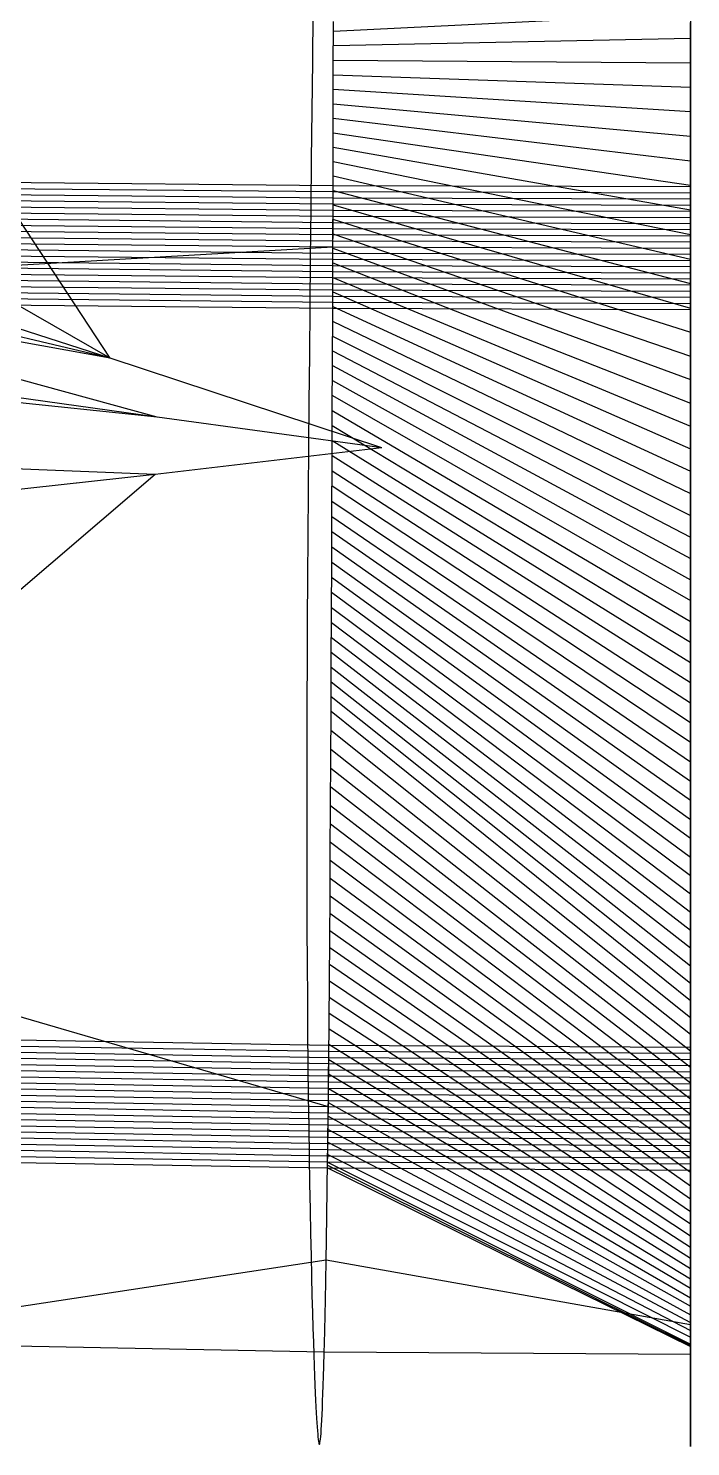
# Model space of a CAD drawing. Extents: x -427 to 427, y 0 to 209.
# Drawn here: x -45 to 0, y 0 to 96.5 of the extents above; entities that cross this region are included whole.
import ezdxf

# ---------------------------------------------------------------- set-up
doc = ezdxf.new("R2010")
doc.units = 0

msp = doc.modelspace()

# ---------------------------------------------------------------- linework, layer by layer
at = {"layer": 'default', "color": 6, "linetype": 'CONTINUOUS'}
msp.add_line((-39.478, 74.041, 604.135), (-133.26, 127.782, 374.281), dxfattribs=at)
at = {"layer": 'default', "color": 1, "linetype": 'CONTINUOUS'}
for p, q in [((-39.478, 74.041, 604.135), (-309.183, 122.644, 355.545)), ((-39.478, 74.041, 604.135), (-230.355, 119.264, 358.947)), ((-39.478, 74.041, 604.135), (-166.886, 115.255, 292.703)), ((-39.478, 74.041, 604.135), (-65.902, 114.228, 250.39)), ((-36.279, 70.045, 602.521), (-227.818, 96.447, 361.488)), ((-36.279, 70.045, 602.521), (-164.648, 83.331, 296.63)), ((-36.279, 70.045, 602.521), (-64.382, 77.722, 255.742)), ((-36.418, 66.126, 602.557), (-230.472, 74.149, 360.94)), ((-36.418, 66.126, 602.557), (-167.082, 51.797, 294.423)), ((-36.418, 66.126, 602.557), (-65.212, 41.565, 252.597)), ((-24.793, 12.693, 9.734), (-49.652, 8.912, 9.784)), ((-24.819, 11.232, 9.251), (-24.793, 12.693, 9.734)), ((-0.008, 8.293, 7.579), (-24.793, 12.693, 9.734)), ((-0.008, 11.083, 8.702), (-0.008, 12.544, 9.186)), ((-0.008, 12.544, 9.186), (0.008, 12.544, 9.186)), ((0.008, 12.544, 9.186), (-0.008, 12.544, 9.186)), ((-24.844, 10.021, 8.793), (-24.819, 11.232, 9.251)), ((-0.008, 9.87, 8.243), (-0.008, 11.083, 8.702)), ((-24.867, 8.922, 8.341), (-24.844, 10.021, 8.793)), ((-0.008, 8.77, 7.79), (-0.008, 9.87, 8.243)), ((-24.89, 7.928, 7.901), (-24.867, 8.922, 8.341)), ((-0.008, 7.775, 7.35), (-0.008, 8.77, 7.79)), ((-24.912, 7.026, 7.473), (-24.89, 7.928, 7.901)), ((-0.008, 6.872, 6.921), (-0.008, 7.775, 7.35)), ((-24.928, 6.427, 7.168), (-49.752, 6.899, 8.827)), ((-24.928, 6.427, 7.168), (-24.912, 7.026, 7.473)), ((-0.008, 6.272, 6.615), (-0.008, 6.872, 6.921)), ((-0.008, 6.272, 6.615), (-24.928, 6.427, 7.168)), ((-0.008, 6.272, 6.615), (0.008, 6.272, 6.615)), ((0.008, 6.272, 6.615), (-0.008, 6.272, 6.615))]:
    msp.add_line(p, q, dxfattribs=at)
at = {"layer": 'default', "color": 5, "linetype": 'CONTINUOUS'}
for p, q in [((-25.695, 97.558, -16.94), (-25.731, 94.224, -17.521)), ((-24.302, 96.302, 14.543), (-0.008, 97.49, -17.538)), ((-0.008, 97.49, -17.538), (-0.008, 94.152, -18.12)), ((-24.304, 95.311, 14.586), (-0.008, 95.821, -17.829)), ((-25.731, 94.224, -17.521), (-25.767, 90.896, -18.079)), ((-24.305, 94.319, 14.63), (-0.008, 94.152, -18.12)), ((-0.008, 94.152, -18.12), (-0.008, 90.821, -18.679)), ((-24.306, 93.33, 14.671), (-0.008, 92.487, -18.4)), ((-24.308, 92.344, 14.706), (-0.008, 90.821, -18.679)), ((-25.767, 90.896, -18.079), (-25.802, 87.564, -18.617)), ((-24.31, 91.359, 14.741), (-0.008, 89.154, -18.949)), ((-0.008, 90.821, -18.679), (-0.008, 87.486, -19.218)), ((-24.311, 90.373, 14.777), (-0.008, 87.486, -19.218)), ((-24.314, 89.391, 14.803), (-0.008, 85.813, -19.48)), ((-24.316, 88.409, 14.829), (-0.008, 84.14, -19.741)), ((-25.802, 87.564, -18.617), (-25.836, 84.222, -19.138)), ((-24.318, 87.427, 14.855), (-0.008, 82.466, -19.996)), ((-0.008, 87.486, -19.218), (-0.008, 84.14, -19.741)), ((-24.32, 86.445, 14.875), (-0.008, 80.792, -20.251)), ((-24.323, 85.464, 14.891), (-0.008, 79.128, -20.5)), ((-25.836, 84.222, -19.138), (-25.87, 80.877, -19.648)), ((-24.325, 84.482, 14.908), (-0.008, 77.463, -20.749)), ((-0.008, 84.14, -19.741), (-0.008, 80.792, -20.251)), ((-24.328, 83.499, 14.921), (-0.008, 75.826, -20.988)), ((-24.331, 82.513, 14.928), (-0.008, 74.188, -21.227)), ((-45.873, 80.384, 96.839), (-24.334, 81.619, 14.934)), ((-24.334, 81.527, 14.934), (-0.008, 72.589, -21.451)), ((-25.87, 80.877, -19.648), (-25.903, 77.552, -20.144)), ((-24.337, 80.541, 14.941), (-0.008, 70.99, -21.674)), ((-0.008, 80.792, -20.251), (-0.008, 77.463, -20.749)), ((-24.34, 79.547, 14.939), (-0.008, 69.432, -21.875)), ((-24.344, 78.553, 14.937), (-0.008, 67.874, -22.077)), ((-25.903, 77.552, -20.144), (-25.935, 74.28, -20.622)), ((-24.347, 77.559, 14.936), (-0.008, 66.356, -22.253)), ((-0.008, 77.463, -20.749), (-0.008, 74.188, -21.227)), ((-24.351, 76.558, 14.929), (-0.008, 64.838, -22.429)), ((-24.354, 75.554, 14.92), (-0.008, 63.356, -22.576)), ((-24.358, 74.55, 14.91), (-0.008, 61.874, -22.723)), ((-25.935, 74.28, -20.622), (-25.966, 71.085, -21.067)), ((-24.362, 73.542, 14.899), (-0.008, 60.425, -22.84)), ((-0.008, 74.188, -21.227), (-0.008, 70.99, -21.674)), ((-24.366, 72.527, 14.884), (-0.008, 58.975, -22.957)), ((-24.37, 71.512, 14.869), (-0.008, 57.554, -23.042)), ((-25.966, 71.085, -21.067), (-25.994, 67.972, -21.469)), ((-24.374, 70.496, 14.854), (-0.008, 56.134, -23.126)), ((-0.008, 70.99, -21.674), (-0.008, 67.874, -22.077)), ((-24.378, 69.471, 14.835), (-0.008, 54.739, -23.178)), ((-25.994, 67.972, -21.469), (-26.019, 64.939, -21.82)), ((-24.382, 68.445, 14.816), (-0.008, 53.345, -23.23)), ((-0.008, 67.874, -22.077), (-0.008, 64.838, -22.429)), ((-24.387, 67.419, 14.798), (-0.008, 51.976, -23.249)), ((-24.391, 66.388, 14.778), (-0.008, 50.607, -23.267)), ((-26.019, 64.939, -21.82), (-26.042, 61.978, -22.114)), ((-24.395, 65.354, 14.758), (-0.008, 49.262, -23.251)), ((-0.008, 64.838, -22.429), (-0.008, 61.874, -22.723)), ((-24.4, 64.321, 14.738), (-0.008, 47.916, -23.235)), ((-24.404, 63.287, 14.718), (-0.008, 46.593, -23.183)), ((-26.042, 61.978, -22.114), (-26.062, 59.082, -22.347)), ((-24.408, 62.251, 14.698), (-0.008, 45.27, -23.132)), ((-0.008, 61.874, -22.723), (-0.008, 58.975, -22.957)), ((-24.413, 61.215, 14.679), (-0.008, 43.97, -23.046)), ((-24.417, 60.18, 14.659), (-0.008, 42.669, -22.959)), ((-26.062, 59.082, -22.347), (-26.079, 56.243, -22.517)), ((-24.421, 59.15, 14.639), (-0.008, 41.391, -22.837)), ((-0.008, 58.975, -22.957), (-0.008, 56.134, -23.126)), ((-24.425, 58.12, 14.619), (-0.008, 40.113, -22.714)), ((-24.43, 57.09, 14.599), (-0.008, 38.856, -22.556)), ((-26.079, 56.243, -22.517), (-26.093, 53.457, -22.62)), ((-24.434, 56.07, 14.578), (-0.008, 37.6, -22.398)), ((-0.008, 56.134, -23.126), (-0.008, 53.345, -23.23)), ((-24.438, 55.054, 14.557), (-0.008, 36.366, -22.204)), ((-24.443, 54.039, 14.535), (-0.008, 35.132, -22.011)), ((-26.093, 53.457, -22.62), (-26.104, 50.722, -22.657)), ((-0.008, 53.345, -23.23), (-0.008, 50.607, -23.267)), ((-24.447, 53.03, 14.512), (-0.008, 33.924, -21.783)), ((-24.452, 52.033, 14.486), (-0.008, 32.715, -21.555)), ((-26.104, 50.722, -22.657), (-26.111, 48.034, -22.624)), ((-24.456, 51.037, 14.46), (-0.008, 31.534, -21.294)), ((-0.008, 50.607, -23.267), (-0.008, 47.916, -23.235)), ((-24.461, 50.04, 14.434), (-0.008, 30.353, -21.032)), ((-24.467, 48.74, 14.391), (-0.008, 29.203, -20.738)), ((-26.111, 48.034, -22.624), (-26.115, 45.39, -22.522)), ((-24.473, 47.439, 14.348), (-0.008, 28.052, -20.444)), ((-0.008, 47.916, -23.235), (-0.008, 45.27, -23.132)), ((-26.115, 45.39, -22.522), (-26.116, 42.792, -22.349)), ((-24.479, 46.153, 14.3), (-0.008, 26.935, -20.12)), ((-24.486, 44.88, 14.246), (-0.008, 25.818, -19.796)), ((-0.008, 45.27, -23.132), (-0.008, 42.669, -22.959)), ((-24.493, 43.608, 14.192), (-0.008, 24.739, -19.443)), ((-26.116, 42.792, -22.349), (-26.114, 40.238, -22.105)), ((-0.008, 42.669, -22.959), (-0.008, 40.113, -22.714)), ((-24.5, 42.364, 14.127), (-0.008, 23.66, -19.091)), ((-24.507, 41.12, 14.061), (-0.008, 22.625, -18.715)), ((-26.114, 40.238, -22.105), (-26.108, 37.727, -21.789)), ((-24.514, 39.892, 13.988), (-0.008, 21.589, -18.338)), ((-0.008, 40.113, -22.714), (-0.008, 37.6, -22.398)), ((-24.522, 38.68, 13.909), (-0.008, 20.603, -17.941)), ((-26.108, 37.727, -21.789), (-26.099, 35.262, -21.403)), ((-24.529, 37.468, 13.829), (-0.008, 19.616, -17.543)), ((-0.008, 37.6, -22.398), (-0.008, 35.132, -22.011)), ((-24.537, 36.292, 13.735), (-0.008, 18.682, -17.127)), ((-26.099, 35.262, -21.403), (-26.087, 32.847, -20.948)), ((-24.545, 35.116, 13.642), (-0.008, 17.748, -16.711)), ((-0.008, 35.132, -22.011), (-0.008, 32.715, -21.555)), ((-24.554, 33.959, 13.54), (-0.008, 16.868, -16.282)), ((-26.087, 32.847, -20.948), (-26.072, 30.488, -20.426)), ((-24.562, 32.821, 13.431), (-0.008, 15.988, -15.853)), ((-0.008, 32.715, -21.555), (-0.008, 30.353, -21.032)), ((-24.571, 31.683, 13.322), (-0.008, 15.166, -15.416)), ((-26.072, 30.488, -20.426), (-26.053, 28.189, -19.839)), ((-24.58, 30.589, 13.199), (-0.008, 14.344, -14.979)), ((-0.008, 30.353, -21.032), (-0.008, 28.052, -20.444)), ((-46.491, 29.517, 94.154), (-24.65, 23.136, 12.18)), ((-24.589, 29.494, 13.075), (-0.008, 13.581, -14.541)), ((-26.053, 28.189, -19.839), (-26.032, 25.957, -19.192)), ((-24.598, 28.425, 12.945), (-0.008, 12.819, -14.103)), ((-0.008, 28.052, -20.444), (-0.008, 25.818, -19.796)), ((-24.608, 27.382, 12.809), (-0.008, 12.117, -13.671)), ((-24.617, 26.338, 12.672), (-0.008, 11.416, -13.239)), ((-26.032, 25.957, -19.192), (-26.008, 23.801, -18.488)), ((-24.627, 25.351, 12.525), (-0.008, 10.775, -12.817)), ((-0.008, 25.818, -19.796), (-0.008, 23.66, -19.091)), ((-24.637, 24.364, 12.378), (-0.008, 10.133, -12.396)), ((-26.008, 23.801, -18.488), (-25.982, 21.732, -17.737)), ((-24.647, 23.41, 12.227), (-0.008, 9.55, -11.991)), ((-0.008, 23.66, -19.091), (-0.008, 21.589, -18.338)), ((-24.657, 22.488, 12.071), (-0.008, 8.967, -11.585)), ((-25.982, 21.732, -17.737), (-25.953, 19.761, -16.943)), ((-24.667, 21.567, 11.915), (-0.008, 8.439, -11.2)), ((-0.008, 21.589, -18.338), (-0.008, 19.616, -17.543)), ((-24.677, 20.721, 11.753), (-0.008, 7.912, -10.814)), ((-25.953, 19.761, -16.943), (-25.922, 17.894, -16.113)), ((-24.693, 19.353, 11.488), (-0.008, 6.961, -10.082)), ((-24.687, 19.875, 11.591), (-0.008, 7.436, -10.448)), ((-0.008, 19.616, -17.543), (-0.008, 17.748, -16.711)), ((-24.698, 18.958, 11.4), (-0.008, 6.806, -9.955)), ((-24.696, 19.156, 11.444), (-0.008, 6.883, -10.018)), ((-25.922, 17.894, -16.113), (-25.89, 16.136, -15.256)), ((-0.008, 17.748, -16.711), (-0.008, 15.988, -15.853)), ((-25.89, 16.136, -15.256), (-25.857, 14.493, -14.384)), ((-0.008, 15.988, -15.853), (-0.008, 14.344, -14.979)), ((-25.857, 14.493, -14.384), (-25.823, 12.97, -13.51)), ((-0.008, 14.344, -14.979), (-0.008, 12.819, -14.103)), ((-25.823, 12.97, -13.51), (-25.79, 11.568, -12.647)), ((-0.008, 12.819, -14.103), (-0.008, 11.416, -13.239)), ((-25.79, 11.568, -12.647), (-25.757, 10.287, -11.806)), ((-0.008, 11.416, -13.239), (-0.008, 10.133, -12.396)), ((-25.757, 10.287, -11.806), (-25.724, 9.121, -10.997)), ((-0.008, 10.133, -12.396), (-0.008, 8.967, -11.585)), ((-25.724, 9.121, -10.997), (-25.694, 8.067, -10.227)), ((-0.008, 8.967, -11.585), (-0.008, 7.912, -10.814)), ((-25.694, 8.067, -10.227), (-25.665, 7.117, -9.496)), ((-0.008, 7.912, -10.814), (-0.008, 6.961, -10.082)), ((-25.665, 7.117, -9.496), (-25.637, 6.265, -8.801)), ((-0.008, 6.961, -10.082), (-0.008, 6.108, -9.386)), ((-25.637, 6.265, -8.801), (-25.61, 5.501, -8.138)), ((-24.954, 5.46, 6.649), (-24.928, 6.427, 7.168)), ((-0.008, 5.304, 6.095), (-0.008, 6.272, 6.615)), ((-0.008, 6.108, -9.386), (-0.008, 5.343, -8.721)), ((-25.61, 5.501, -8.138), (-25.584, 4.815, -7.505)), ((-24.974, 4.783, 6.249), (-24.954, 5.46, 6.649)), ((-0.008, 5.343, -8.721), (-0.008, 4.657, -8.087)), ((-0.008, 4.627, 5.694), (-0.008, 5.304, 6.095)), ((-25.584, 4.815, -7.505), (-25.559, 4.199, -6.898)), ((-25.559, 4.199, -6.898), (-25.535, 3.646, -6.317)), ((-25.013, 3.603, 5.46), (-24.994, 4.167, 5.851)), ((-24.994, 4.167, 5.851), (-24.974, 4.783, 6.249)), ((-0.008, 4.657, -8.087), (-0.008, 4.041, -7.479)), ((-0.008, 4.01, 5.295), (-0.008, 4.627, 5.694)), ((-0.008, 4.041, -7.479), (-0.008, 3.487, -6.896)), ((-0.008, 3.445, 4.903), (-0.008, 4.01, 5.295)), ((-25.535, 3.646, -6.317), (-25.512, 3.15, -5.757)), ((-25.512, 3.15, -5.757), (-25.489, 2.706, -5.217)), ((-25.05, 2.61, 4.704), (-25.031, 3.083, 5.08)), ((-25.031, 3.083, 5.08), (-25.013, 3.603, 5.46)), ((-0.008, 3.487, -6.896), (-0.008, 2.991, -6.335)), ((-0.008, 2.925, 4.522), (-0.008, 3.445, 4.903)), ((-0.008, 2.991, -6.335), (-0.008, 2.546, -5.794)), ((-0.008, 2.452, 4.146), (-0.008, 2.925, 4.522)), ((-25.489, 2.706, -5.217), (-25.468, 2.307, -4.696)), ((-25.468, 2.307, -4.696), (-25.447, 1.948, -4.194)), ((-25.447, 1.948, -4.194), (-25.426, 1.627, -3.709)), ((-25.086, 1.8, 3.946), (-25.068, 2.183, 4.326)), ((-25.068, 2.183, 4.326), (-25.05, 2.61, 4.704)), ((-0.008, 2.546, -5.794), (-0.008, 2.147, -5.273)), ((-0.008, 2.024, 3.767), (-0.008, 2.452, 4.146)), ((-0.008, 2.147, -5.273), (-0.008, 1.788, -4.77)), ((-0.008, 1.64, 3.386), (-0.008, 2.024, 3.767)), ((-25.426, 1.627, -3.709), (-25.406, 1.339, -3.241)), ((-25.406, 1.339, -3.241), (-25.387, 1.081, -2.788)), ((-25.387, 1.081, -2.788), (-25.368, 0.854, -2.349)), ((-25.14, 0.904, 2.783), (-25.122, 1.16, 3.175)), ((-25.122, 1.16, 3.175), (-25.104, 1.458, 3.563)), ((-25.104, 1.458, 3.563), (-25.086, 1.8, 3.946)), ((-0.008, 1.788, -4.77), (-0.008, 1.466, -4.284)), ((-0.008, 1.298, 3.003), (-0.008, 1.64, 3.386)), ((-0.008, 1.466, -4.284), (-0.008, 1.178, -3.815)), ((-0.008, 0.999, 2.614), (-0.008, 1.298, 3.003)), ((-0.008, 1.178, -3.815), (-0.008, 0.92, -3.361)), ((-0.008, 0.743, 2.222), (-0.008, 0.999, 2.614)), ((-25.368, 0.854, -2.349), (-25.35, 0.659, -1.921)), ((-25.35, 0.659, -1.921), (-25.332, 0.495, -1.502)), ((-25.332, 0.495, -1.502), (-25.314, 0.364, -1.093)), ((-25.314, 0.364, -1.093), (-25.297, 0.266, -0.693)), ((-25.297, 0.266, -0.693), (-25.28, 0.201, -0.302)), ((-25.28, 0.201, -0.302), (-25.263, 0.165, 0.079)), ((-25.263, 0.165, 0.079), (-25.241, 0.162, 0.566)), ((-25.241, 0.162, 0.566), (-25.229, 0.197, 0.829)), ((-25.229, 0.197, 0.829), (-25.212, 0.271, 1.211)), ((-25.212, 0.271, 1.211), (-25.195, 0.376, 1.6)), ((-25.195, 0.376, 1.6), (-25.177, 0.515, 1.994)), ((-25.177, 0.515, 1.994), (-25.159, 0.69, 2.389)), ((-25.159, 0.69, 2.389), (-25.14, 0.904, 2.783)), ((-0.008, 0.92, -3.361), (-0.008, 0.692, -2.921)), ((-0.008, 0.529, 1.826), (-0.008, 0.743, 2.222)), ((-0.008, 0.692, -2.921), (-0.008, 0.497, -2.492)), ((-0.008, 0.354, 1.43), (-0.008, 0.529, 1.826)), ((-0.008, 0.497, -2.492), (-0.008, 0.334, -2.073)), ((-0.008, 0.215, 1.036), (-0.008, 0.354, 1.43)), ((-0.008, 0.334, -2.073), (-0.008, 0.202, -1.662)), ((-0.008, 0.109, 0.646), (-0.008, 0.215, 1.036)), ((-0.008, 0.202, -1.662), (-0.008, 0.104, -1.261)), ((-0.008, 0.036, 0.264), (-0.008, 0.109, 0.646)), ((-0.008, 0.104, -1.261), (-0.008, 0.039, -0.87)), ((-0.008, 0.039, -0.87), (-0.008, 0.004, -0.488)), ((-0.008, 0), (-0.008, 0.036, 0.264)), ((-0.008, 0.004, -0.488), (-0.008, 0))]:
    msp.add_line(p, q, dxfattribs=at)
at = {"layer": 'default', "color": 3, "linetype": 'CONTINUOUS'}
for p, q in [((-24.306, 93.659, 14.659), (-24.301, 96.962, 14.514)), ((-0.008, 93.59, 14.123), (-0.008, 96.897, 13.977)), ((-24.311, 90.373, 14.777), (-24.306, 93.659, 14.659)), ((-0.008, 90.301, 14.241), (-0.008, 93.59, 14.123)), ((-24.318, 87.1, 14.864), (-24.311, 90.373, 14.777)), ((-0.008, 87.025, 14.328), (-0.008, 90.301, 14.241)), ((-24.327, 83.827, 14.918), (-24.318, 87.1, 14.864)), ((-0.008, 83.75, 14.383), (-0.008, 87.025, 14.328)), ((-24.337, 80.541, 14.941), (-24.327, 83.827, 14.918)), ((-0.008, 80.46, 14.405), (-0.008, 83.75, 14.383)), ((-24.348, 77.228, 14.935), (-24.337, 80.541, 14.941)), ((-0.008, 77.144, 14.399), (-0.008, 80.46, 14.405)), ((-24.361, 73.88, 14.904), (-24.348, 77.228, 14.935)), ((-0.008, 73.793, 14.368), (-0.008, 77.144, 14.399)), ((-24.374, 70.496, 14.854), (-24.361, 73.88, 14.904)), ((-0.008, 70.405, 14.318), (-0.008, 73.793, 14.368)), ((-24.388, 67.077, 14.791), (-24.374, 70.496, 14.854)), ((-0.008, 66.983, 14.255), (-0.008, 70.405, 14.318)), ((-24.403, 63.632, 14.724), (-24.388, 67.077, 14.791)), ((-0.008, 63.534, 14.188), (-0.008, 66.983, 14.255)), ((-24.417, 60.18, 14.659), (-24.403, 63.632, 14.724)), ((-0.008, 60.078, 14.122), (-0.008, 63.534, 14.188)), ((-24.431, 56.747, 14.593), (-24.417, 60.18, 14.659)), ((-0.008, 56.643, 14.056), (-0.008, 60.078, 14.122)), ((-24.446, 53.362, 14.52), (-24.431, 56.747, 14.593)), ((-0.008, 53.254, 13.983), (-0.008, 56.643, 14.056)), ((-24.461, 50.04, 14.434), (-24.446, 53.362, 14.52)), ((-0.008, 49.929, 13.896), (-0.008, 53.254, 13.983)), ((-24.476, 46.789, 14.327), (-24.461, 50.04, 14.434)), ((-0.008, 46.675, 13.789), (-0.008, 49.929, 13.896)), ((-24.493, 43.608, 14.192), (-24.476, 46.789, 14.327)), ((-0.008, 43.49, 13.654), (-0.008, 46.675, 13.789)), ((-24.51, 40.498, 14.028), (-24.493, 43.608, 14.192)), ((-0.008, 40.377, 13.489), (-0.008, 43.49, 13.654)), ((-24.529, 37.468, 13.829), (-24.51, 40.498, 14.028)), ((-0.008, 37.345, 13.29), (-0.008, 40.377, 13.489)), ((-24.549, 34.528, 13.595), (-24.529, 37.468, 13.829)), ((-0.008, 34.402, 13.055), (-0.008, 37.345, 13.29)), ((-24.571, 31.683, 13.322), (-24.549, 34.528, 13.595)), ((-0.008, 31.554, 12.782), (-0.008, 34.402, 13.055)), ((-24.594, 28.947, 13.013), (-24.571, 31.683, 13.322)), ((-0.008, 28.815, 12.472), (-0.008, 31.554, 12.782)), ((-24.617, 26.338, 12.672), (-24.594, 28.947, 13.013)), ((-0.008, 26.204, 12.131), (-0.008, 28.815, 12.472)), ((-24.642, 23.871, 12.304), (-24.617, 26.338, 12.672)), ((-0.008, 23.734, 11.762), (-0.008, 26.204, 12.131)), ((-24.667, 21.567, 11.915), (-24.642, 23.871, 12.304)), ((-0.008, 21.427, 11.372), (-0.008, 23.734, 11.762)), ((-24.692, 19.452, 11.51), (-24.667, 21.567, 11.915)), ((-0.008, 19.311, 10.966), (-0.008, 21.427, 11.372)), ((-24.717, 17.521, 11.079), (-24.692, 19.452, 11.51)), ((-0.008, 17.377, 10.534), (-0.008, 19.311, 10.966)), ((-24.744, 15.734, 10.619), (-24.717, 17.521, 11.079)), ((-0.008, 15.589, 10.073), (-0.008, 17.377, 10.534)), ((-24.77, 14.08, 10.15), (-24.744, 15.734, 10.619)), ((-0.008, 13.933, 9.603), (-0.008, 15.589, 10.073)), ((-24.793, 12.693, 9.734), (-24.77, 14.08, 10.15)), ((-0.008, 12.544, 9.186), (-0.008, 13.933, 9.603))]:
    msp.add_line(p, q, dxfattribs=at)
at = {"layer": 'default', "color": 2, "linetype": 'CONTINUOUS'}
for p, q in [((-48.532, 86.032, 16.492), (-24.322, 85.796, 14.886)), ((-48.536, 85.199, 16.506), (-24.324, 84.961, 14.9)), ((-48.534, 85.616, 16.499), (-24.323, 85.378, 14.893)), ((-24.325, 84.543, 14.907), (-24.324, 84.961, 14.9)), ((-24.324, 84.961, 14.9), (-24.323, 85.378, 14.893)), ((-24.324, 84.961, 14.9), (-0.008, 84.884, 14.364)), ((-24.324, 84.961, 14.9), (-24.323, 84.961, 14.893)), ((-24.323, 85.378, 14.893), (-24.322, 85.796, 14.886)), ((-24.323, 85.378, 14.893), (-0.008, 85.302, 14.357)), ((-24.323, 85.378, 14.893), (-24.322, 85.378, 14.886)), ((-24.322, 85.796, 14.886), (-0.008, 85.72, 14.35)), ((-0.008, 85.302, 14.357), (-0.008, 85.72, 14.35)), ((-0.008, 84.884, 14.364), (-0.008, 85.302, 14.357)), ((-48.543, 83.95, 16.525), (-24.327, 83.707, 14.919)), ((-48.54, 84.366, 16.52), (-24.326, 84.125, 14.913)), ((-48.538, 84.783, 16.513), (-24.325, 84.543, 14.907)), ((-24.327, 83.707, 14.919), (-24.326, 84.125, 14.913)), ((-24.326, 84.125, 14.913), (-24.325, 84.543, 14.907)), ((-24.326, 84.125, 14.913), (-0.008, 84.047, 14.378)), ((-24.326, 84.125, 14.913), (-24.325, 84.125, 14.907)), ((-24.325, 84.543, 14.907), (-0.008, 84.466, 14.371)), ((-24.325, 84.543, 14.907), (-24.324, 84.543, 14.9)), ((-0.008, 84.466, 14.371), (-0.008, 84.884, 14.364)), ((-0.008, 84.047, 14.378), (-0.008, 84.466, 14.371)), ((-0.008, 83.629, 14.383), (-0.008, 84.047, 14.378)), ((-48.548, 83.117, 16.531), (-24.33, 82.872, 14.925)), ((-48.545, 83.533, 16.528), (-24.329, 83.29, 14.922)), ((-24.33, 82.872, 14.925), (-24.329, 83.29, 14.922)), ((-24.329, 83.29, 14.922), (-24.327, 83.707, 14.919)), ((-24.329, 83.29, 14.922), (-0.008, 83.211, 14.386)), ((-24.329, 83.29, 14.922), (-24.327, 83.29, 14.919)), ((-24.327, 83.707, 14.919), (-0.008, 83.629, 14.383)), ((-24.327, 83.707, 14.919), (-24.326, 83.707, 14.913)), ((-0.008, 83.211, 14.386), (-0.008, 83.629, 14.383)), ((-0.008, 82.793, 14.389), (-0.008, 83.211, 14.386)), ((-48.553, 82.284, 16.537), (-24.332, 82.036, 14.931)), ((-48.55, 82.7, 16.534), (-24.331, 82.454, 14.928)), ((-24.334, 81.619, 14.934), (-24.332, 82.036, 14.931)), ((-24.332, 82.036, 14.931), (-24.331, 82.454, 14.928)), ((-24.332, 82.036, 14.931), (-0.008, 81.957, 14.395)), ((-24.332, 82.036, 14.931), (-24.331, 82.036, 14.928)), ((-24.331, 82.454, 14.928), (-24.33, 82.872, 14.925)), ((-24.331, 82.454, 14.928), (-0.008, 82.375, 14.392)), ((-24.331, 82.454, 14.928), (-24.33, 82.454, 14.925)), ((-24.33, 82.872, 14.925), (-0.008, 82.793, 14.389)), ((-24.33, 82.872, 14.925), (-24.329, 82.872, 14.922)), ((-0.008, 82.375, 14.392), (-0.008, 82.793, 14.389)), ((-0.008, 81.957, 14.395), (-0.008, 82.375, 14.392)), ((-48.558, 81.451, 16.543), (-24.335, 81.201, 14.937)), ((-48.555, 81.867, 16.54), (-24.334, 81.619, 14.934)), ((-24.336, 80.783, 14.939), (-24.335, 81.201, 14.937)), ((-24.335, 81.201, 14.937), (-24.334, 81.619, 14.934)), ((-24.335, 81.201, 14.937), (-0.008, 81.12, 14.401)), ((-24.335, 81.201, 14.937), (-24.334, 81.201, 14.934)), ((-24.334, 81.619, 14.934), (-0.008, 81.539, 14.398)), ((-24.334, 81.619, 14.934), (-24.332, 81.619, 14.931)), ((-0.008, 81.539, 14.398), (-0.008, 81.957, 14.395)), ((-0.008, 81.12, 14.401), (-0.008, 81.539, 14.398)), ((-0.008, 80.702, 14.403), (-0.008, 81.12, 14.401)), ((-48.566, 80.201, 16.546), (-24.339, 79.948, 14.94)), ((-48.563, 80.618, 16.547), (-24.337, 80.365, 14.941)), ((-48.56, 81.034, 16.546), (-24.336, 80.783, 14.939)), ((-24.339, 79.948, 14.94), (-24.337, 80.365, 14.941)), ((-24.337, 80.365, 14.941), (-24.336, 80.783, 14.939)), ((-24.337, 80.365, 14.941), (-0.008, 80.284, 14.405)), ((-24.337, 80.365, 14.941), (-24.336, 80.365, 14.939)), ((-24.336, 80.783, 14.939), (-0.008, 80.702, 14.403)), ((-24.336, 80.783, 14.939), (-24.335, 80.783, 14.937)), ((-0.008, 80.284, 14.405), (-0.008, 80.702, 14.403)), ((-0.008, 79.866, 14.404), (-0.008, 80.284, 14.405)), ((-48.571, 79.368, 16.545), (-24.342, 79.112, 14.938)), ((-48.568, 79.785, 16.545), (-24.34, 79.53, 14.939)), ((-24.342, 79.112, 14.938), (-24.34, 79.53, 14.939)), ((-24.34, 79.53, 14.939), (-24.339, 79.948, 14.94)), ((-24.34, 79.53, 14.939), (-0.008, 79.448, 14.403)), ((-24.34, 79.53, 14.939), (-24.339, 79.53, 14.94)), ((-24.339, 79.948, 14.94), (-0.008, 79.866, 14.404)), ((-24.339, 79.948, 14.94), (-24.337, 79.948, 14.941)), ((-0.008, 79.448, 14.403), (-0.008, 79.866, 14.404)), ((-0.008, 79.03, 14.402), (-0.008, 79.448, 14.403)), ((-48.577, 78.535, 16.543), (-24.344, 78.277, 14.937)), ((-48.574, 78.952, 16.544), (-24.343, 78.694, 14.938)), ((-24.346, 77.859, 14.936), (-24.344, 78.277, 14.937)), ((-24.344, 78.277, 14.937), (-24.343, 78.694, 14.938)), ((-24.344, 78.277, 14.937), (-0.008, 78.193, 14.401)), ((-24.344, 78.277, 14.937), (-24.343, 78.277, 14.938)), ((-24.343, 78.694, 14.938), (-24.342, 79.112, 14.938)), ((-24.343, 78.694, 14.938), (-0.008, 78.612, 14.402)), ((-24.343, 78.694, 14.938), (-24.342, 78.694, 14.938)), ((-24.342, 79.112, 14.938), (-0.008, 79.03, 14.402)), ((-24.342, 79.112, 14.938), (-24.34, 79.112, 14.939)), ((-0.008, 78.612, 14.402), (-0.008, 79.03, 14.402)), ((-0.008, 78.193, 14.401), (-0.008, 78.612, 14.402)), ((-0.008, 77.775, 14.4), (-0.008, 78.193, 14.401)), ((-48.583, 77.702, 16.542), (-24.347, 77.441, 14.935)), ((-48.58, 78.119, 16.543), (-24.346, 77.859, 14.936)), ((-24.347, 77.441, 14.935), (-24.346, 77.859, 14.936)), ((-24.347, 77.441, 14.935), (-0.008, 77.357, 14.399)), ((-24.347, 77.441, 14.935), (-24.346, 77.441, 14.936)), ((-24.346, 77.859, 14.936), (-0.008, 77.775, 14.4)), ((-24.346, 77.859, 14.936), (-24.344, 77.859, 14.937)), ((-0.008, 77.357, 14.399), (-0.008, 77.775, 14.4)), ((-49.115, 27.305, 14.369), (-24.612, 26.895, 12.745)), ((-49.107, 27.722, 14.423), (-24.608, 27.313, 12.8)), ((-24.612, 26.895, 12.745), (-24.608, 27.313, 12.8)), ((-24.608, 27.313, 12.8), (-0.008, 27.18, 12.258)), ((-0.008, 26.761, 12.204), (-0.008, 27.18, 12.258)), ((-49.139, 26.056, 14.194), (-24.624, 25.642, 12.569)), ((-49.131, 26.473, 14.256), (-24.62, 26.06, 12.631)), ((-49.123, 26.889, 14.315), (-24.616, 26.478, 12.691)), ((-24.624, 25.642, 12.569), (-24.62, 26.06, 12.631)), ((-24.62, 26.06, 12.631), (-24.616, 26.478, 12.691)), ((-24.62, 26.06, 12.631), (-0.008, 25.925, 12.089)), ((-24.62, 26.06, 12.631), (-24.616, 26.06, 12.691)), ((-24.616, 26.478, 12.691), (-24.612, 26.895, 12.745)), ((-24.616, 26.478, 12.691), (-0.008, 26.343, 12.149)), ((-24.616, 26.478, 12.691), (-24.612, 26.478, 12.745)), ((-24.612, 26.895, 12.745), (-0.008, 26.761, 12.204)), ((-24.612, 26.895, 12.745), (-24.608, 26.895, 12.8)), ((-0.008, 26.343, 12.149), (-0.008, 26.761, 12.204)), ((-0.008, 25.925, 12.089), (-0.008, 26.343, 12.149)), ((-49.156, 25.223, 14.07), (-24.633, 24.807, 12.444)), ((-49.147, 25.64, 14.132), (-24.628, 25.224, 12.506)), ((-24.633, 24.807, 12.444), (-24.628, 25.224, 12.506)), ((-24.628, 25.224, 12.506), (-24.624, 25.642, 12.569)), ((-24.628, 25.224, 12.506), (-0.008, 25.089, 11.964)), ((-24.628, 25.224, 12.506), (-24.624, 25.224, 12.569)), ((-24.624, 25.642, 12.569), (-0.008, 25.507, 12.027)), ((-24.624, 25.642, 12.569), (-24.62, 25.642, 12.631)), ((-0.008, 25.507, 12.027), (-0.008, 25.925, 12.089)), ((-0.008, 25.089, 11.964), (-0.008, 25.507, 12.027)), ((-0.008, 24.671, 11.902), (-0.008, 25.089, 11.964)), ((-49.173, 24.39, 13.946), (-24.641, 23.971, 12.319)), ((-49.164, 24.807, 14.008), (-24.637, 24.389, 12.382)), ((-24.641, 23.971, 12.319), (-24.637, 24.389, 12.382)), ((-24.637, 24.389, 12.382), (-24.633, 24.807, 12.444)), ((-24.637, 24.389, 12.382), (-0.008, 24.253, 11.839)), ((-24.637, 24.389, 12.382), (-24.633, 24.389, 12.444)), ((-24.633, 24.807, 12.444), (-0.008, 24.671, 11.902)), ((-24.633, 24.807, 12.444), (-24.628, 24.807, 12.506)), ((-0.008, 24.253, 11.839), (-0.008, 24.671, 11.902)), ((-0.008, 23.834, 11.777), (-0.008, 24.253, 11.839)), ((-49.191, 23.557, 13.808), (-24.65, 23.136, 12.18)), ((-49.182, 23.974, 13.878), (-24.645, 23.553, 12.251)), ((-24.65, 23.136, 12.18), (-24.645, 23.553, 12.251)), ((-24.645, 23.553, 12.251), (-24.641, 23.971, 12.319)), ((-24.645, 23.553, 12.251), (-0.008, 23.416, 11.708)), ((-24.645, 23.553, 12.251), (-24.641, 23.553, 12.319)), ((-24.641, 23.971, 12.319), (-0.008, 23.834, 11.777)), ((-24.641, 23.971, 12.319), (-24.637, 23.971, 12.382)), ((-0.008, 23.416, 11.708), (-0.008, 23.834, 11.777)), ((-0.008, 22.998, 11.637), (-0.008, 23.416, 11.708)), ((-49.218, 22.308, 13.598), (-24.663, 21.883, 11.968)), ((-49.209, 22.724, 13.668), (-24.659, 22.3, 12.039)), ((-49.2, 23.141, 13.738), (-24.654, 22.718, 12.11)), ((-24.663, 21.883, 11.968), (-24.659, 22.3, 12.039)), ((-24.659, 22.3, 12.039), (-24.654, 22.718, 12.11)), ((-24.659, 22.3, 12.039), (-0.008, 22.162, 11.496)), ((-24.659, 22.3, 12.039), (-24.654, 22.3, 12.11)), ((-24.654, 22.718, 12.11), (-24.65, 23.136, 12.18)), ((-24.654, 22.718, 12.11), (-0.008, 22.58, 11.567)), ((-24.654, 22.718, 12.11), (-24.65, 22.718, 12.18)), ((-24.65, 23.136, 12.18), (-0.008, 22.998, 11.637)), ((-24.65, 23.136, 12.18), (-24.645, 23.136, 12.251)), ((-0.008, 22.58, 11.567), (-0.008, 22.998, 11.637)), ((-0.008, 22.162, 11.496), (-0.008, 22.58, 11.567)), ((-49.237, 21.475, 13.446), (-24.673, 21.047, 11.816)), ((-49.227, 21.891, 13.525), (-24.668, 21.465, 11.896)), ((-24.673, 21.047, 11.816), (-24.668, 21.465, 11.896)), ((-24.668, 21.465, 11.896), (-24.663, 21.883, 11.968)), ((-24.668, 21.465, 11.896), (-0.008, 21.325, 11.352)), ((-24.668, 21.465, 11.896), (-24.663, 21.465, 11.968)), ((-24.663, 21.883, 11.968), (-0.008, 21.744, 11.425)), ((-24.663, 21.883, 11.968), (-24.659, 21.883, 12.039)), ((-0.008, 21.744, 11.425), (-0.008, 22.162, 11.496)), ((-0.008, 21.325, 11.352), (-0.008, 21.744, 11.425)), ((-0.008, 20.907, 11.272), (-0.008, 21.325, 11.352)), ((-49.257, 20.642, 13.286), (-24.683, 20.212, 11.655)), ((-49.247, 21.058, 13.366), (-24.678, 20.629, 11.735)), ((-24.683, 20.212, 11.655), (-24.678, 20.629, 11.735)), ((-24.678, 20.629, 11.735), (-24.673, 21.047, 11.816)), ((-24.678, 20.629, 11.735), (-0.008, 20.489, 11.192)), ((-24.678, 20.629, 11.735), (-24.673, 20.629, 11.816)), ((-24.673, 21.047, 11.816), (-0.008, 20.907, 11.272)), ((-24.673, 21.047, 11.816), (-24.668, 21.047, 11.896)), ((-0.008, 20.489, 11.192), (-0.008, 20.907, 11.272)), ((-0.008, 20.071, 11.112), (-0.008, 20.489, 11.192)), ((-49.289, 19.392, 13.033), (-24.698, 18.958, 11.4)), ((-49.277, 19.809, 13.125), (-24.693, 19.376, 11.493)), ((-49.267, 20.225, 13.207), (-24.688, 19.794, 11.575)), ((-24.698, 18.958, 11.4), (-24.693, 19.376, 11.493)), ((-24.693, 19.376, 11.493), (-24.688, 19.794, 11.575)), ((-24.693, 19.376, 11.493), (-0.008, 19.235, 10.949)), ((-24.693, 19.376, 11.493), (-24.688, 19.376, 11.575)), ((-24.688, 19.794, 11.575), (-24.683, 20.212, 11.655)), ((-24.688, 19.794, 11.575), (-0.008, 19.653, 11.031)), ((-24.688, 19.794, 11.575), (-24.683, 19.794, 11.655)), ((-24.683, 20.212, 11.655), (-0.008, 20.071, 11.112)), ((-24.683, 20.212, 11.655), (-24.678, 20.212, 11.735)), ((-0.008, 19.653, 11.031), (-0.008, 20.071, 11.112)), ((-0.008, 19.235, 10.949), (-0.008, 19.653, 11.031)), ((-24.698, 18.958, 11.4), (-0.008, 18.817, 10.855)), ((-24.698, 18.958, 11.4), (-24.693, 18.958, 11.493)), ((-0.008, 18.817, 10.855), (-0.008, 19.235, 10.949))]:
    msp.add_line(p, q, dxfattribs=at)
at = {"layer": 'default', "color": 7, "linetype": 'CONTINUOUS'}
for q in [(-39.478, 74.041, 604.135), (-36.279, 70.045, 602.521), (-36.418, 66.126, 602.557)]:
    msp.add_line((-21, 67.949, 646.919), q, dxfattribs=at)

doc.saveas('drawing.dxf')
